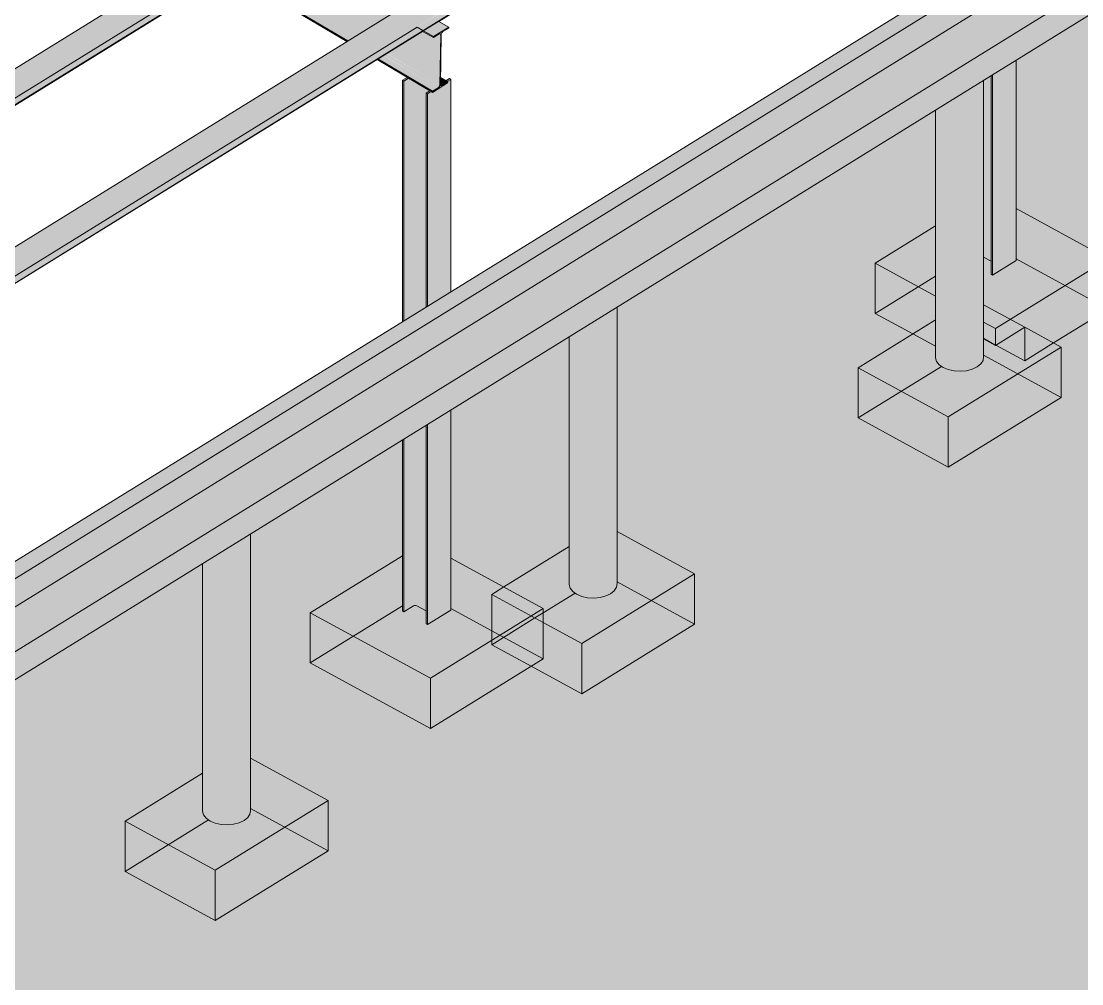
# Model space of a CAD drawing. Header units: inches. Extents: x -11064 to -4424, y -7288 to 4230.
# Drawn here: x -9582 to -9273, y 3220.3 to 3500.8 of the extents above; entities that cross this region are included whole.
import ezdxf

# ---------------------------------------------------------------- set-up
doc = ezdxf.new("R2010")
doc.units = ezdxf.units.IN
doc.header["$MEASUREMENT"] = 0
doc.layers.add('A-ROOF-2', color=90, linetype='Continuous', lineweight=9, transparency=0.6)
doc.layers.add('S-FNDN-3', color=90, linetype='Continuous', lineweight=9, transparency=0.6)
for name, color, linetype, lineweight in [('A-ROOF-3', 153, 'Continuous', 9), ('A-ROOF-4', 171, 'Continuous', 9), ('S-BEAM', 12, 'Continuous', 9), ('S-BEAM-1', 171, 'Continuous', 9), ('S-BEAM-2', 50, 'Continuous', 9), ('S-BEAM-3', 153, 'Continuous', 9), ('S-BEAM-4', 181, 'Continuous', 9), ('S-COLS', 52, 'Continuous', 9), ('S-COLS-1', 90, 'Continuous', 9), ('S-COLS-4', 171, 'Continuous', 9), ('S-FNDN', 32, 'Continuous', 9), ('S-FNDN-11', 171, 'Continuous', 9), ('S-FNDN-6', 181, 'Continuous', 9), ('S-FNDN-7', 191, 'Continuous', 9), ('S-FNDN-8', 253, 'Continuous', 9)]:
    doc.layers.add(name, color=color, linetype=linetype, lineweight=lineweight)

# ---------------------------------------------------------------- blocks, each defined once
blk = doc.blocks.new('Conc Beam - Conc Beam-1196117-STRUCTURAL SCHEMATIC  - 3D - 2')
at = {"layer": 'S-BEAM-2'}
for points in [[(-9935.83, 3099.25), (-9191.79, 3559.57), (-9214.41, 3571.89), (-9958.43, 3111.58), (-9943.71, 3103.55)], [(-9935.83, 3091.11), (-9191.79, 3551.43), (-9191.79, 3559.57), (-9935.83, 3099.25), (-9935.83, 3093.58)]]:
    blk.add_hatch(color=256, dxfattribs=at).paths.add_polyline_path(points, flags=0)
at = {"layer": 'S-BEAM-1'}
for p, q in [((-9935.83, 3099.25), (-9191.79, 3559.57)), ((-9926.23, 3097.05), (-9193.88, 3550.15))]:
    blk.add_line(p, q, dxfattribs=at)
at = {"layer": 'S-BEAM-3'}
blk.add_line((-9958.43, 3111.58), (-9214.39, 3571.9), dxfattribs=at)
blk = doc.blocks.new('Z-Girder - Z-Girder-V44-STRUCTURAL SCHEMATIC  - 3D - 2')
at = {"layer": 'S-BEAM'}
for points in [[(-10003.36, 3225.31), (-9017.49, 3835.26), (-9019.21, 3836.24), (-10005.09, 3226.29)], [(-10003.23, 3225.09), (-9017.35, 3835.03), (-9017.49, 3835.26), (-10003.36, 3225.31), (-10003.27, 3225.22)], [(-10003.34, 3218.94), (-9017.46, 3828.89), (-9017.35, 3835.03), (-10003.23, 3225.09), (-10003.33, 3219.76)], [(-10003.29, 3218.85), (-9017.45, 3828.83), (-9017.46, 3828.89), (-10003.3, 3218.87), (-10003.3, 3218.86)], [(-10001.2, 3218.04), (-9015.33, 3827.99), (-9015.39, 3828.08), (-10001.26, 3218.13)]]:
    blk.add_hatch(color=256, dxfattribs=at).paths.add_polyline_path(points, flags=0)
h = blk.add_hatch(color=256, dxfattribs=at)
h.paths.add_polyline_path([(-10001.6, 3217.89), (-10000.85, 3218.38), (-10002.51, 3219.33), (-10003.29, 3218.85), (-10002.03, 3218.13)], flags=0)
h.paths.add_polyline_path([(-9996.41, 3221.14), (-9839.29, 3318.34), (-9840.95, 3319.28), (-9998.06, 3222.08)], flags=0)
h.paths.add_polyline_path([(-9834.84, 3321.09), (-9672.94, 3421.26), (-9674.6, 3422.2), (-9836.5, 3322.03)], flags=0)
h.paths.add_polyline_path([(-9668.49, 3424.01), (-9508.64, 3522.91), (-9510.3, 3523.85), (-9670.15, 3424.95)], flags=0)
h.paths.add_polyline_path([(-9504.19, 3525.66), (-9344, 3624.77), (-9345.66, 3625.71), (-9505.85, 3526.6)], flags=0)
h.paths.add_polyline_path([(-9339.55, 3627.52), (-9179.36, 3726.63), (-9181.02, 3727.57), (-9341.21, 3628.46)], flags=0)
h.paths.add_polyline_path([(-9174.91, 3729.38), (-9022.77, 3823.51), (-9024.42, 3824.45), (-9176.57, 3730.32)], flags=0)
h.paths.add_polyline_path([(-9018.32, 3826.26), (-9015.75, 3827.85), (-9017.41, 3828.79), (-9019.98, 3827.21), (-9018.75, 3826.51)], flags=0)
for p, q in [((-10005.09, 3226.29), (-9019.21, 3836.24)), ((-9015.39, 3828.08), (-10001.26, 3218.13)), ((-9015.33, 3827.99), (-10001.2, 3218.04)), ((-9510.3, 3523.85), (-9670.15, 3424.95)), ((-9508.49, 3522.83), (-9668.35, 3423.93))]:
    blk.add_line(p, q, dxfattribs=at)
blk = doc.blocks.new('Z-Girder - Z-Girder-V45-STRUCTURAL SCHEMATIC  - 3D - 2')
at = {"layer": 'S-BEAM'}
for points in [[(-9959.63, 3200.47), (-8973.76, 3810.41), (-8975.48, 3811.4), (-9961.36, 3201.45)], [(-9959.5, 3200.24), (-8973.62, 3810.19), (-8973.76, 3810.41), (-9959.63, 3200.47), (-9959.54, 3200.37)], [(-9959.61, 3194.1), (-8973.74, 3804.04), (-8973.62, 3810.19), (-9959.5, 3200.24), (-9959.6, 3194.91)], [(-9959.56, 3194), (-8973.72, 3803.99), (-8973.74, 3804.04), (-9959.58, 3194.02), (-9959.57, 3194.02)], [(-9957.47, 3193.2), (-8971.6, 3803.14), (-8971.66, 3803.23), (-9957.53, 3193.29)]]:
    blk.add_hatch(color=256, dxfattribs=at).paths.add_polyline_path(points, flags=0)
h = blk.add_hatch(color=256, dxfattribs=at)
h.paths.add_polyline_path([(-9957.87, 3193.04), (-9957.13, 3193.54), (-9958.79, 3194.48), (-9959.56, 3194), (-9958.3, 3193.29)], flags=0)
h.paths.add_polyline_path([(-9952.68, 3196.29), (-9795.57, 3293.5), (-9797.23, 3294.44), (-9954.34, 3197.24), (-9954.07, 3197.08)], flags=0)
h.paths.add_polyline_path([(-9791.12, 3296.25), (-9629.21, 3396.41), (-9630.87, 3397.36), (-9792.78, 3297.19), (-9792.51, 3297.04)], flags=0)
h.paths.add_polyline_path([(-9624.77, 3399.17), (-9464.92, 3498.06), (-9466.57, 3499.01), (-9626.42, 3400.11), (-9626.16, 3399.96)], flags=0)
h.paths.add_polyline_path([(-9460.47, 3500.82), (-9300.28, 3599.92), (-9301.93, 3600.87), (-9462.13, 3501.76), (-9461.86, 3501.61)], flags=0)
h.paths.add_polyline_path([(-9295.83, 3602.68), (-9135.63, 3701.78), (-9137.29, 3702.73), (-9297.49, 3603.62), (-9297.22, 3603.47)], flags=0)
h.paths.add_polyline_path([(-9131.19, 3704.54), (-8979.04, 3798.67), (-8980.7, 3799.61), (-9132.84, 3705.48), (-9132.58, 3705.33)], flags=0)
h.paths.add_polyline_path([(-8974.59, 3801.42), (-8972.02, 3803.01), (-8973.68, 3803.95), (-8976.25, 3802.36), (-8975.02, 3801.67)], flags=0)
for p, q in [((-9961.36, 3201.45), (-8975.48, 3811.4)), ((-8971.66, 3803.23), (-9957.53, 3193.29)), ((-8971.6, 3803.14), (-9957.47, 3193.2)), ((-9300.13, 3599.85), (-9460.32, 3500.73)), ((-9466.57, 3499.01), (-9626.42, 3400.11)), ((-9464.77, 3497.99), (-9624.62, 3399.09))]:
    blk.add_line(p, q, dxfattribs=at)

msp = doc.modelspace()

# ---------------------------------------------------------------- hatches: boundary and pattern name
at = {"layer": 'A-ROOF-2'}
msp.add_hatch(color=256, dxfattribs=at).paths.add_polyline_path([(-9768.03, 2873.3), (-8898.45, 3411.29), (-9199.96, 3575.82), (-9949.74, 3111.94), (-9832.11, 3047.75), (-9951.91, 2973.63), (-9775.41, 2877.32)], flags=0)
at = {"layer": 'S-BEAM'}
h = msp.add_hatch(color=256, dxfattribs=at)
h.paths.add_polyline_path([(-9461.86, 3496.34), (-9457.42, 3499.08), (-9460.33, 3500.74), (-9464.77, 3497.99)], flags=0)
h.paths.add_polyline_path([(-9464.91, 3498.07), (-9460.47, 3500.82), (-9462.15, 3501.77), (-9466.59, 3499.02)], flags=0)
h.paths.add_polyline_path([(-9473.78, 3503.11), (-9469.34, 3505.86), (-9504.06, 3525.58), (-9508.5, 3522.83), (-9479.15, 3506.16)], flags=0)
h.paths.add_polyline_path([(-9508.64, 3522.91), (-9504.19, 3525.66), (-9505.88, 3526.62), (-9510.32, 3523.87), (-9508.93, 3523.08)], flags=0)
h.paths.add_polyline_path([(-9517.51, 3527.95), (-9513.07, 3530.7), (-9547.79, 3550.43), (-9552.23, 3547.68), (-9522.96, 3531.05)], flags=0)
h.paths.add_polyline_path([(-9552.36, 3547.76), (-9547.92, 3550.5), (-9549.6, 3551.46), (-9554.05, 3548.71)], flags=0)
h.paths.add_polyline_path([(-9561.23, 3552.8), (-9556.79, 3555.54), (-9591.51, 3575.27), (-9595.96, 3572.52), (-9565.03, 3554.95)], flags=0)
h.paths.add_polyline_path([(-9596.09, 3572.6), (-9591.65, 3575.35), (-9593.33, 3576.3), (-9597.77, 3573.56)], flags=0)
h.paths.add_polyline_path([(-9604.96, 3577.64), (-9600.52, 3580.39), (-9635.24, 3600.12), (-9639.68, 3597.37), (-9606.95, 3578.77)], flags=0)
h.paths.add_polyline_path([(-9639.82, 3597.44), (-9635.38, 3600.19), (-9637.06, 3601.15), (-9641.5, 3598.4)], flags=0)
h.paths.add_polyline_path([(-9648.69, 3602.49), (-9644.25, 3605.23), (-9678.97, 3624.96), (-9683.41, 3622.21), (-9663.21, 3610.73)], flags=0)
h.paths.add_polyline_path([(-9683.55, 3622.29), (-9679.1, 3625.04), (-9680.8, 3626), (-9685.24, 3623.25)], flags=0)
h.paths.add_polyline_path([(-9692.42, 3627.33), (-9687.98, 3630.08), (-9709.81, 3642.48), (-9714.25, 3639.74), (-9702.8, 3633.23)], flags=0)
h = msp.add_hatch(color=256, dxfattribs=at)
h.paths.add_polyline_path([(-9461.87, 3496.03), (-9461.86, 3496.34), (-9464.85, 3497.94), (-9465.01, 3497.82), (-9463.78, 3497.12)], flags=0)
h.paths.add_polyline_path([(-9464.92, 3498.06), (-9464.91, 3498.07), (-9466.57, 3499.01)], flags=0)
h.paths.add_polyline_path([(-9474.04, 3502.95), (-9473.78, 3503.11), (-9508.58, 3522.78), (-9508.74, 3522.66), (-9479.69, 3506.16)], flags=0)
h.paths.add_polyline_path([(-9508.64, 3522.91), (-9508.64, 3522.91), (-9508.93, 3523.07)], flags=0)
h.paths.add_polyline_path([(-9517.77, 3527.79), (-9517.51, 3527.95), (-9552.3, 3547.62), (-9552.47, 3547.51), (-9522.96, 3530.74)], flags=0)
h.paths.add_polyline_path([(-9552.37, 3547.75), (-9552.36, 3547.76), (-9554.03, 3548.69)], flags=0)
h.paths.add_polyline_path([(-9561.49, 3552.64), (-9561.23, 3552.8), (-9596.03, 3572.47), (-9596.19, 3572.35), (-9565.03, 3554.64)], flags=0)
h.paths.add_polyline_path([(-9596.1, 3572.6), (-9596.09, 3572.6), (-9597.76, 3573.54)], flags=0)
h.paths.add_polyline_path([(-9605.22, 3577.48), (-9604.96, 3577.64), (-9639.76, 3597.31), (-9639.92, 3597.19), (-9607.11, 3578.55)], flags=0)
h.paths.add_polyline_path([(-9639.83, 3597.44), (-9639.82, 3597.44), (-9641.49, 3598.38)], flags=0)
h.paths.add_polyline_path([(-9648.95, 3602.32), (-9648.69, 3602.49), (-9683.49, 3622.16), (-9683.65, 3622.04), (-9663.21, 3610.42)], flags=0)
h.paths.add_polyline_path([(-9683.55, 3622.28), (-9683.55, 3622.29), (-9684.53, 3622.84)], flags=0)
h.paths.add_polyline_path([(-9692.68, 3627.17), (-9692.42, 3627.33), (-9714.25, 3639.74), (-9714.22, 3639.41), (-9703.34, 3633.23)], flags=0)
h = msp.add_hatch(color=256, dxfattribs=at)
h.paths.add_polyline_path([(-9460, 3482.23), (-9459.75, 3496.81), (-9460.23, 3497.04), (-9461.87, 3496.03), (-9465.03, 3497.83), (-9475.43, 3491.39), (-9460.02, 3482.24)], flags=0)
h.paths.add_polyline_path([(-9484.25, 3496.63), (-9474.04, 3502.95), (-9508.75, 3522.67), (-9518.14, 3516.76), (-9484.59, 3496.83)], flags=0)
h.paths.add_polyline_path([(-9527.05, 3522.05), (-9517.77, 3527.79), (-9552.48, 3547.51), (-9561, 3542.22), (-9527.19, 3522.14)], flags=0)
h.paths.add_polyline_path([(-9569.84, 3547.47), (-9561.49, 3552.64), (-9596.21, 3572.36), (-9603.82, 3567.65), (-9569.92, 3547.52)], flags=0)
h.paths.add_polyline_path([(-9612.64, 3572.89), (-9605.22, 3577.48), (-9639.94, 3597.2), (-9646.56, 3593.04), (-9612.7, 3572.93)], flags=0)
h.paths.add_polyline_path([(-9655.44, 3598.31), (-9648.95, 3602.32), (-9683.66, 3622.05), (-9689.41, 3618.49), (-9655.45, 3598.32)], flags=0)
h.paths.add_polyline_path([(-9698.23, 3623.73), (-9692.68, 3627.17), (-9712.16, 3638.24), (-9712.28, 3632.07), (-9698.25, 3623.74)], flags=0)
h = msp.add_hatch(color=256, dxfattribs=at)
h.paths.add_polyline_path([(-9462.15, 3480.35), (-9460.48, 3481.39), (-9476.42, 3490.78), (-9478.03, 3489.78), (-9464.05, 3481.48)], flags=0)
h.paths.add_polyline_path([(-9486.85, 3495.02), (-9485.18, 3496.06), (-9519.15, 3516.24), (-9520.83, 3515.2), (-9486.91, 3495.06)], flags=0)
h.paths.add_polyline_path([(-9529.65, 3520.44), (-9527.97, 3521.48), (-9561.98, 3541.64), (-9563.62, 3540.62), (-9529.78, 3520.52)], flags=0)
h.paths.add_polyline_path([(-9572.44, 3545.86), (-9570.85, 3546.94), (-9604.79, 3567.05), (-9606.41, 3566.04), (-9572.64, 3545.98)], flags=0)
h.paths.add_polyline_path([(-9615.24, 3571.28), (-9613.61, 3572.34), (-9647.57, 3592.48), (-9649.16, 3591.43), (-9617.85, 3572.83)], flags=0)
h.paths.add_polyline_path([(-9658.04, 3596.7), (-9656.36, 3597.74), (-9690.42, 3617.87), (-9692.01, 3616.88), (-9658.41, 3596.92)], flags=0)
h.paths.add_polyline_path([(-9700.83, 3622.12), (-9699.16, 3623.16), (-9708.98, 3628.94), (-9710.62, 3627.93), (-9701.34, 3622.42)], flags=0)
h.paths.add_polyline_path([(-9711.03, 3628.18), (-9709.39, 3629.24), (-9712.75, 3631.23), (-9714.43, 3630.2), (-9711.82, 3628.65)], flags=0)
h = msp.add_hatch(color=256, dxfattribs=at)
h.paths.add_polyline_path([(-9460.48, 3481.39), (-9460.14, 3481.75), (-9460, 3482.23), (-9475.5, 3491.35), (-9476.35, 3490.82), (-9460.63, 3481.48)], flags=0)
h.paths.add_polyline_path([(-9485.18, 3496.06), (-9484.25, 3496.63), (-9518.27, 3516.78), (-9519.08, 3516.19), (-9485.29, 3496.13)], flags=0)
h.paths.add_polyline_path([(-9527.97, 3521.48), (-9527.05, 3522.05), (-9561.09, 3542.19), (-9561.95, 3541.66), (-9528.18, 3521.6)], flags=0)
h.paths.add_polyline_path([(-9570.77, 3546.9), (-9569.92, 3547.52), (-9603.88, 3567.62), (-9604.7, 3567.05), (-9570.85, 3546.94)], flags=0)
h.paths.add_polyline_path([(-9613.57, 3572.32), (-9612.7, 3572.93), (-9646.61, 3593.07), (-9647.54, 3592.5), (-9613.61, 3572.34)], flags=0)
h.paths.add_polyline_path([(-9656.36, 3597.74), (-9655.49, 3598.34), (-9689.41, 3618.49), (-9690.34, 3617.92), (-9656.58, 3597.87)], flags=0)
h.paths.add_polyline_path([(-9699.16, 3623.16), (-9698.25, 3623.74), (-9712.28, 3632.07), (-9712.42, 3631.6), (-9712.63, 3631.16), (-9709.34, 3629.25), (-9709.31, 3629.29), (-9708.81, 3629.07), (-9708.9, 3628.94), (-9699.41, 3623.31)], flags=0)
h = msp.add_hatch(color=256, dxfattribs=at)
h.paths.add_polyline_path([(-9462.16, 3480.04), (-9462.15, 3480.35), (-9478.03, 3489.78), (-9478.28, 3489.62), (-9462.92, 3480.5), (-9462.81, 3480.57), (-9462.41, 3480.35), (-9462.41, 3480.19)], flags=0)
h.paths.add_polyline_path([(-9487.11, 3494.86), (-9486.85, 3495.02), (-9520.83, 3515.2), (-9521.08, 3515.04), (-9490.84, 3497.08)], flags=0)
h.paths.add_polyline_path([(-9529.9, 3520.28), (-9529.65, 3520.44), (-9563.62, 3540.62), (-9563.88, 3540.46), (-9536.68, 3524.31)], flags=0)
h.paths.add_polyline_path([(-9572.7, 3545.7), (-9572.44, 3545.86), (-9606.42, 3566.04), (-9606.67, 3565.88), (-9579.06, 3549.48)], flags=0)
h.paths.add_polyline_path([(-9615.5, 3571.12), (-9615.24, 3571.28), (-9649.22, 3591.46), (-9649.47, 3591.3), (-9621.13, 3574.47)], flags=0)
h.paths.add_polyline_path([(-9658.29, 3596.54), (-9658.04, 3596.7), (-9692.01, 3616.88), (-9692.27, 3616.72), (-9658.92, 3596.92)], flags=0)
h.paths.add_polyline_path([(-9701.09, 3621.96), (-9700.83, 3622.12), (-9710.62, 3627.93), (-9710.62, 3627.62), (-9704.77, 3624.15)], flags=0)
h.paths.add_polyline_path([(-9711.29, 3628.02), (-9711.03, 3628.18), (-9714.43, 3630.12), (-9714.43, 3629.89), (-9711.82, 3628.34)], flags=0)
h = msp.add_hatch(color=256, dxfattribs=at)
h.paths.add_polyline_path([(-9462.16, 3480.04), (-9457.72, 3482.79), (-9457.71, 3483.1), (-9462.15, 3480.35)], flags=0)
h.paths.add_polyline_path([(-9460.36, 3481.48), (-9459.62, 3481.99), (-9459.78, 3482.09), (-9459.83, 3482.19), (-9460.24, 3481.6)], flags=0)
h.paths.add_polyline_path([(-9460, 3482.23), (-9459.84, 3482.32), (-9459.58, 3496.9), (-9459.73, 3496.8), (-9459.89, 3488)], flags=0)
h.paths.add_polyline_path([(-9461.87, 3496.03), (-9457.42, 3498.78), (-9457.42, 3499.08), (-9461.86, 3496.34)], flags=0)
h.paths.add_polyline_path([(-9459.79, 3497.04), (-9459.56, 3497.05), (-9459.33, 3497.52), (-9459.22, 3497.65), (-9459.96, 3497.14), (-9459.86, 3497.11)], flags=0)
for points in [[(-9459.73, 3496.8), (-9459.79, 3497.04), (-9459.96, 3497.14), (-9460.15, 3497.04), (-9459.75, 3496.81)], [(-9459.38, 3482.06), (-9457.71, 3483.1), (-9459.8, 3484.34), (-9459.83, 3482.33), (-9459.5, 3482.13)], [(-9459.62, 3481.99), (-9459.38, 3482.06), (-9459.9, 3482.29), (-9459.95, 3482.16), (-9459.67, 3482.01)]]:
    msp.add_hatch(color=256, dxfattribs=at).paths.add_polyline_path(points, flags=0)
at = {"layer": 'S-COLS'}
for points in [[(-9298.97, 3426.8), (-9292.12, 3431.03), (-9292.12, 3489.36), (-9298.97, 3485.13), (-9298.97, 3430.28)], [(-9470.88, 3413.22), (-9470.48, 3413.47), (-9470.48, 3483.35), (-9470.88, 3483.57), (-9470.88, 3421.69)], [(-9470.48, 3413.47), (-9467.64, 3415.22), (-9467.64, 3483.3), (-9469.13, 3484.19), (-9470.48, 3483.35), (-9470.48, 3433.55)], [(-9467.64, 3415.22), (-9466.67, 3415.83), (-9466.67, 3482.72), (-9467.64, 3483.3), (-9467.64, 3423.22)], [(-9466.67, 3415.83), (-9464.02, 3417.47), (-9464.02, 3479.83), (-9462.92, 3480.5), (-9466.67, 3482.72), (-9466.67, 3423.24)], [(-9463.61, 3417.72), (-9456.76, 3421.95), (-9456.76, 3483.84), (-9457.84, 3483.17), (-9457.71, 3483.1), (-9457.72, 3482.79), (-9462.16, 3480.04), (-9462.41, 3480.19), (-9462.41, 3480.35), (-9463.61, 3479.6), (-9463.61, 3433.55)], [(-9299.38, 3430.87), (-9299.38, 3484.88), (-9301.55, 3483.53), (-9301.55, 3432.06)], [(-9298.97, 3426.8), (-9298.97, 3485.13), (-9299.38, 3484.88), (-9299.38, 3427.02)], [(-9464.02, 3417.47), (-9463.61, 3417.72), (-9463.61, 3479.6), (-9464.02, 3479.83), (-9464.02, 3417.94)], [(-9463.61, 3324.94), (-9456.76, 3329.17), (-9456.76, 3387.5), (-9463.61, 3383.27), (-9463.61, 3328.42)], [(-9470.48, 3328.68), (-9467.64, 3330.44), (-9467.64, 3380.77), (-9470.48, 3379.02), (-9470.48, 3330.44)], [(-9467.64, 3330.44), (-9467.16, 3330.55), (-9466.82, 3330.5), (-9466.67, 3330.45), (-9466.67, 3381.38), (-9467.64, 3380.77), (-9467.64, 3352.21)], [(-9464.02, 3329.01), (-9464.02, 3383.02), (-9466.67, 3381.38), (-9466.67, 3330.45)], [(-9463.61, 3324.94), (-9463.61, 3383.27), (-9464.02, 3383.02), (-9464.02, 3325.16)], [(-9470.48, 3328.68), (-9470.48, 3379.02), (-9470.88, 3378.77), (-9470.88, 3328.91)]]:
    msp.add_hatch(color=256, dxfattribs=at).paths.add_polyline_path(points, flags=0)
h = msp.add_hatch(color=256, dxfattribs=at)
h.paths.add_polyline_path([(-9463.61, 3479.6), (-9462.41, 3480.35), (-9462.81, 3480.57), (-9464.02, 3479.83)], flags=0)
h.paths.add_polyline_path([(-9460.07, 3481.91), (-9459.95, 3482.16), (-9460.01, 3482.11), (-9460.06, 3481.93)], flags=0)
h.paths.add_polyline_path([(-9457.84, 3483.17), (-9456.76, 3483.84), (-9457.17, 3484.06), (-9458.23, 3483.41), (-9457.94, 3483.24)], flags=0)
h.paths.add_polyline_path([(-9470.48, 3483.35), (-9469.13, 3484.19), (-9469.52, 3484.42), (-9470.88, 3483.57)], flags=0)
at = {"layer": 'S-COLS-1'}
for points in [[(-9308.33, 3398.76), (-9306.52, 3398.94), (-9304.86, 3399.37), (-9303.44, 3400.05), (-9302.38, 3400.91), (-9301.73, 3401.9), (-9301.55, 3402.96), (-9301.55, 3483.53), (-9313.34, 3476.24), (-9313.34, 3399.86), (-9311.86, 3399.25), (-9310.15, 3398.87)], [(-9313.34, 3399.86), (-9313.34, 3476.24), (-9315.54, 3474.87), (-9315.54, 3402.7), (-9315.25, 3401.65), (-9314.5, 3400.69)], [(-9415.12, 3332.69), (-9413.32, 3332.86), (-9411.65, 3333.3), (-9410.24, 3333.97), (-9409.17, 3334.84), (-9408.53, 3335.83), (-9408.34, 3336.89), (-9408.34, 3417.46), (-9420.13, 3410.16), (-9420.13, 3333.79), (-9418.65, 3333.17), (-9416.94, 3332.8)], [(-9420.13, 3333.79), (-9420.13, 3410.16), (-9422.34, 3408.8), (-9422.34, 3336.63), (-9422.04, 3335.58), (-9421.29, 3334.61)], [(-9521.92, 3266.62), (-9520.11, 3266.79), (-9518.45, 3267.23), (-9517.03, 3267.9), (-9515.97, 3268.76), (-9515.32, 3269.76), (-9515.14, 3270.81), (-9515.14, 3351.39), (-9526.93, 3344.09), (-9526.93, 3267.72), (-9525.44, 3267.1), (-9523.73, 3266.73)], [(-9526.93, 3267.72), (-9526.93, 3344.09), (-9529.13, 3342.73), (-9529.13, 3270.56), (-9528.84, 3269.51), (-9528.08, 3268.54)]]:
    msp.add_hatch(color=256, dxfattribs=at).paths.add_polyline_path(points, flags=0)
at = {"layer": 'S-FNDN-3'}
for points in [[(-9298.12, 3406.3), (-9289.56, 3411.6), (-9301.55, 3418.14), (-9301.55, 3408.18), (-9298.56, 3406.54)], [(-9311.86, 3385.5), (-9279, 3405.83), (-9289.56, 3411.6), (-9298.12, 3406.3), (-9301.55, 3408.18), (-9301.55, 3402.96), (-9301.73, 3401.9), (-9302.38, 3400.91), (-9303.44, 3400.05), (-9304.86, 3399.37), (-9306.52, 3398.94), (-9308.33, 3398.76), (-9310.15, 3398.87), (-9311.86, 3399.25), (-9313.34, 3399.86), (-9314.5, 3400.69), (-9315.25, 3401.65), (-9315.54, 3402.7), (-9315.54, 3413.78), (-9338.1, 3399.82), (-9326.61, 3393.55)], [(-9311.86, 3370.85), (-9279, 3391.18), (-9279, 3405.83), (-9311.86, 3385.5)], [(-9311.86, 3370.85), (-9311.86, 3385.5), (-9338.1, 3399.82), (-9338.1, 3385.17), (-9326.61, 3378.9)], [(-9418.65, 3319.43), (-9385.79, 3339.76), (-9408.34, 3352.07), (-9408.34, 3336.89), (-9408.53, 3335.83), (-9409.17, 3334.84), (-9410.24, 3333.97), (-9411.65, 3333.3), (-9413.32, 3332.86), (-9415.12, 3332.69), (-9416.94, 3332.8), (-9418.65, 3333.17), (-9420.13, 3333.79), (-9421.29, 3334.61), (-9422.04, 3335.58), (-9422.34, 3336.63), (-9422.34, 3347.71), (-9441.38, 3335.92), (-9429.9, 3329.66), (-9429.9, 3325.57), (-9429.21, 3325.2)], [(-9418.65, 3304.78), (-9385.79, 3325.11), (-9385.79, 3339.76), (-9418.65, 3319.43)], [(-9429.9, 3325.57), (-9429.9, 3329.66), (-9441.38, 3335.92), (-9444.89, 3333.75), (-9433.41, 3327.49)], [(-9433.41, 3312.84), (-9429.9, 3315.01), (-9429.9, 3325.57), (-9444.89, 3333.75), (-9444.89, 3319.1), (-9438.81, 3315.78)], [(-9418.65, 3304.78), (-9418.65, 3319.43), (-9429.9, 3325.57), (-9429.9, 3315.01), (-9433.41, 3312.84), (-9429.9, 3310.92)], [(-9525.44, 3253.36), (-9492.58, 3273.69), (-9515.14, 3286), (-9515.14, 3270.81), (-9515.32, 3269.76), (-9515.97, 3268.76), (-9517.03, 3267.9), (-9518.45, 3267.23), (-9520.11, 3266.79), (-9521.92, 3266.62), (-9523.73, 3266.73), (-9525.44, 3267.1), (-9526.93, 3267.72), (-9528.08, 3268.54), (-9528.84, 3269.51), (-9529.13, 3270.56), (-9529.13, 3281.63), (-9551.69, 3267.68), (-9549.74, 3266.62)], [(-9525.44, 3238.71), (-9492.58, 3259.04), (-9492.58, 3273.69), (-9525.44, 3253.36)], [(-9525.44, 3238.71), (-9525.44, 3253.36), (-9551.69, 3267.68), (-9551.69, 3253.03), (-9551.01, 3252.66)]]:
    msp.add_hatch(color=256, dxfattribs=at).paths.add_polyline_path(points, flags=0)

# ---------------------------------------------------------------- linework, layer by layer
at = {"layer": 'A-ROOF-3'}
msp.add_line((-9949.74, 3111.94), (-9199.96, 3575.82), dxfattribs=at)
at = {"layer": 'A-ROOF-4'}
msp.add_line((-9199.96, 3567.68), (-9944.52, 3107.03), dxfattribs=at)
at = {"layer": 'S-BEAM'}
for p, q in [((-9487.11, 3494.86), (-9521.08, 3515.04)), ((-9486.85, 3495.02), (-9520.83, 3515.2)), ((-9464.91, 3498.07), (-9466.63, 3499.04)), ((-9457.42, 3499.08), (-9461.86, 3496.34)), ((-9457.42, 3499.08), (-9460.33, 3500.74)), ((-9459.1, 3497.74), (-9457.42, 3498.78)), ((-9457.42, 3498.78), (-9457.42, 3499.08)), ((-9461.87, 3496.03), (-9465.01, 3497.82)), ((-9461.86, 3496.34), (-9464.77, 3497.99)), ((-9461.87, 3496.03), (-9460.19, 3497.07)), ((-9461.86, 3496.34), (-9461.87, 3496.03)), ((-9459.73, 3496.8), (-9460, 3482.23)), ((-9459.84, 3482.32), (-9459.58, 3496.9)), ((-9462.92, 3480.5), (-9478.28, 3489.62)), ((-9462.15, 3480.35), (-9478.03, 3489.78)), ((-9462.16, 3480.04), (-9457.72, 3482.79)), ((-9459.8, 3484.34), (-9457.71, 3483.1)), ((-9457.71, 3483.1), (-9459.38, 3482.06)), ((-9457.72, 3482.79), (-9457.71, 3483.1)), ((-9462.16, 3480.04), (-9462.41, 3480.19)), ((-9462.15, 3480.35), (-9462.16, 3480.04)), ((-9460.48, 3481.39), (-9462.15, 3480.35))]:
    msp.add_line(p, q, dxfattribs=at)
for points in [[(-9460.19, 3497.07, 0), (-9460.07, 3497.12, 0), (-9459.96, 3497.14, 0), (-9459.86, 3497.11, 0), (-9459.79, 3497.04, 0), (-9459.75, 3496.94, 0), (-9459.73, 3496.8, 0)], [(-9459.58, 3496.9, 0), (-9459.56, 3497.05, 0), (-9459.51, 3497.22, 0), (-9459.43, 3497.38, 0), (-9459.33, 3497.52, 0), (-9459.22, 3497.65, 0), (-9459.1, 3497.74, 0)], [(-9460, 3482.23, 0), (-9460.02, 3482.07, 0), (-9460.07, 3481.91, 0), (-9460.14, 3481.75, 0), (-9460.24, 3481.6, 0), (-9460.36, 3481.48, 0), (-9460.48, 3481.39, 0)], [(-9459.38, 3482.06, 0), (-9459.5, 3482.01, 0), (-9459.62, 3481.99, 0), (-9459.71, 3482.02, 0), (-9459.78, 3482.09, 0), (-9459.83, 3482.19, 0), (-9459.84, 3482.32, 0)]]:
    msp.add_polyline3d(points, dxfattribs=at)
at = {"layer": 'S-COLS'}
for p, q in [((-9292.12, 3431.03), (-9292.12, 3489.36)), ((-9469.52, 3484.42), (-9470.88, 3483.57)), ((-9470.88, 3483.57), (-9470.48, 3483.35)), ((-9470.88, 3413.22), (-9470.88, 3483.57)), ((-9470.48, 3483.35), (-9469.13, 3484.19)), ((-9470.48, 3413.47), (-9470.48, 3483.35)), ((-9457.17, 3484.06), (-9458.23, 3483.41)), ((-9457.84, 3483.17), (-9456.76, 3483.84)), ((-9456.76, 3483.84), (-9457.17, 3484.06)), ((-9456.76, 3421.95), (-9456.76, 3483.84)), ((-9299.38, 3427.02), (-9299.38, 3484.88)), ((-9298.97, 3426.8), (-9298.97, 3485.13)), ((-9462.81, 3480.57), (-9464.02, 3479.83)), ((-9464.02, 3479.83), (-9463.61, 3479.6)), ((-9464.02, 3417.47), (-9464.02, 3479.83)), ((-9463.61, 3479.6), (-9462.41, 3480.35)), ((-9463.61, 3417.72), (-9463.61, 3479.6)), ((-9299.38, 3430.87), (-9301.55, 3432.06)), ((-9292.12, 3431.03), (-9298.97, 3426.8)), ((-9298.97, 3426.8), (-9299.38, 3427.02)), ((-9456.76, 3329.17), (-9456.76, 3387.5)), ((-9464.02, 3325.16), (-9464.02, 3383.02)), ((-9463.61, 3324.94), (-9463.61, 3383.27)), ((-9470.88, 3328.91), (-9470.88, 3378.77)), ((-9470.48, 3328.68), (-9470.48, 3379.02)), ((-9470.48, 3328.68), (-9470.88, 3328.91)), ((-9467.64, 3330.44), (-9470.48, 3328.68)), ((-9464.02, 3329.01), (-9466.67, 3330.45)), ((-9456.76, 3329.17), (-9463.61, 3324.94)), ((-9463.61, 3324.94), (-9464.02, 3325.16))]:
    msp.add_line(p, q, dxfattribs=at)
msp.add_polyline3d([(-9466.67, 3330.45, 0), (-9466.98, 3330.55, 0), (-9467.34, 3330.55, 0), (-9467.64, 3330.44, 0)], dxfattribs=at)
at = {"layer": 'S-COLS-4'}
for p, q in [((-9301.55, 3402.83), (-9301.55, 3483.53)), ((-9315.55, 3474.87), (-9315.55, 3402.83)), ((-9408.34, 3336.76), (-9408.34, 3417.46)), ((-9422.34, 3408.8), (-9422.34, 3336.76)), ((-9515.14, 3270.69), (-9515.14, 3351.39)), ((-9529.14, 3342.73), (-9529.14, 3270.69)), ((-9515.14, 3270.81), (-9515.14, 3270.69))]:
    msp.add_line(p, q, dxfattribs=at)
for points in [[(-9313.34, 3399.86, 0), (-9314.5, 3400.69, 0), (-9315.25, 3401.65, 0), (-9315.54, 3402.7, 0), (-9315.55, 3402.83, 0)], [(-9301.55, 3402.96, 0), (-9301.73, 3401.9, 0), (-9302.38, 3400.91, 0), (-9303.44, 3400.05, 0), (-9304.86, 3399.37, 0), (-9306.52, 3398.94, 0), (-9308.33, 3398.76, 0), (-9310.15, 3398.87, 0), (-9311.86, 3399.25, 0), (-9313.34, 3399.86, 0)], [(-9420.13, 3333.79, 0), (-9421.29, 3334.61, 0), (-9422.04, 3335.58, 0), (-9422.34, 3336.63, 0), (-9422.34, 3336.76, 0)], [(-9408.34, 3336.89, 0), (-9408.53, 3335.83, 0), (-9409.17, 3334.84, 0), (-9410.24, 3333.97, 0), (-9411.65, 3333.3, 0), (-9413.32, 3332.86, 0), (-9415.12, 3332.69, 0), (-9416.94, 3332.8, 0), (-9418.65, 3333.17, 0), (-9420.13, 3333.79, 0)], [(-9526.93, 3267.72, 0), (-9528.08, 3268.54, 0), (-9528.84, 3269.51, 0), (-9529.13, 3270.56, 0), (-9529.14, 3270.69, 0)], [(-9515.14, 3270.69, 0), (-9515.32, 3269.76, 0), (-9515.97, 3268.76, 0)], [(-9515.97, 3268.76, 0), (-9517.03, 3267.9, 0), (-9518.45, 3267.23, 0), (-9520.11, 3266.79, 0), (-9521.92, 3266.62, 0), (-9523.73, 3266.73, 0), (-9525.44, 3267.1, 0), (-9526.93, 3267.72, 0)]]:
    msp.add_polyline3d(points, dxfattribs=at)
at = {"layer": 'S-FNDN'}
for p, q in [((-9265.26, 3431.52), (-9292.12, 3446.18)), ((-9315.54, 3441.15), (-9333.11, 3430.28)), ((-9333.11, 3430.28), (-9315.54, 3420.7)), ((-9333.11, 3415.63), (-9333.11, 3430.28)), ((-9298.12, 3411.19), (-9265.26, 3431.52)), ((-9292.12, 3431.53), (-9265.26, 3416.87)), ((-9333.11, 3415.63), (-9315.54, 3426.5)), ((-9301.55, 3418.14), (-9289.56, 3411.6)), ((-9322.18, 3409.67), (-9333.11, 3415.63)), ((-9265.26, 3416.87), (-9281.17, 3407.02)), ((-9301.55, 3413.06), (-9298.12, 3411.19)), ((-9298.12, 3406.3), (-9289.56, 3411.6)), ((-9289.56, 3411.6), (-9289.56, 3401.83)), ((-9315.54, 3406.05), (-9322.18, 3409.67)), ((-9298.12, 3406.3), (-9298.12, 3411.19)), ((-9297.95, 3406.41), (-9301.56, 3408.38)), ((-9301.56, 3408.18), (-9298.12, 3406.3)), ((-9289.56, 3401.83), (-9297.95, 3406.41)), ((-9281.17, 3407.02), (-9289.56, 3401.83)), ((-9470.88, 3345.04), (-9497.75, 3328.42)), ((-9429.9, 3329.66), (-9456.76, 3344.32)), ((-9497.75, 3313.77), (-9470.88, 3330.39)), ((-9497.75, 3328.42), (-9462.76, 3309.33)), ((-9497.75, 3313.77), (-9497.75, 3328.42)), ((-9462.76, 3309.33), (-9429.9, 3329.66)), ((-9456.76, 3329.67), (-9429.9, 3315.01)), ((-9429.9, 3315.01), (-9429.9, 3329.66)), ((-9462.76, 3294.68), (-9497.75, 3313.77)), ((-9429.9, 3315.01), (-9462.76, 3294.68)), ((-9462.76, 3294.68), (-9462.76, 3309.33))]:
    msp.add_line(p, q, dxfattribs=at)
at = {"layer": 'S-FNDN-11'}
for p, q in [((-9315.54, 3413.78), (-9338.1, 3399.82)), ((-9279, 3405.83), (-9289.56, 3411.6)), ((-9311.86, 3385.5), (-9279, 3405.83)), ((-9279, 3391.18), (-9279, 3405.83)), ((-9338.1, 3399.82), (-9311.86, 3385.5)), ((-9338.1, 3385.17), (-9338.1, 3399.82)), ((-9279, 3391.18), (-9311.86, 3370.85)), ((-9311.86, 3370.85), (-9338.1, 3385.17)), ((-9311.86, 3370.85), (-9311.86, 3385.5)), ((-9385.79, 3339.76), (-9408.34, 3352.07)), ((-9422.34, 3347.71), (-9441.38, 3335.92)), ((-9418.65, 3319.43), (-9385.79, 3339.76)), ((-9385.79, 3325.11), (-9385.79, 3339.76)), ((-9429.9, 3325.57), (-9418.65, 3319.43)), ((-9385.79, 3325.11), (-9418.65, 3304.78)), ((-9418.65, 3304.78), (-9418.65, 3319.43)), ((-9418.65, 3304.78), (-9433.41, 3312.84)), ((-9492.58, 3273.69), (-9515.14, 3286)), ((-9529.13, 3281.63), (-9551.69, 3267.68)), ((-9525.44, 3253.36), (-9492.58, 3273.69)), ((-9492.58, 3259.04), (-9492.58, 3273.69)), ((-9551.69, 3267.68), (-9525.44, 3253.36)), ((-9551.69, 3253.03), (-9551.69, 3267.68)), ((-9492.58, 3259.04), (-9525.44, 3238.71)), ((-9525.44, 3238.71), (-9551.69, 3253.03)), ((-9525.44, 3238.71), (-9525.44, 3253.36))]:
    msp.add_line(p, q, dxfattribs=at)
at = {"layer": 'S-FNDN-6'}
for p, q in [((-9301.55, 3403.49), (-9279, 3391.18)), ((-9338.1, 3385.17), (-9313.81, 3400.2)), ((-9408.35, 3337.42), (-9385.79, 3325.11)), ((-9429.9, 3328.38), (-9420.61, 3334.13)), ((-9515.14, 3271.35), (-9492.58, 3259.04)), ((-9551.69, 3253.03), (-9527.4, 3268.06))]:
    msp.add_line(p, q, dxfattribs=at)
at = {"layer": 'S-FNDN-7'}
for p, q in [((-9432.31, 3326.89), (-9429.9, 3328.38)), ((-9444.89, 3319.1), (-9432.31, 3326.89))]:
    msp.add_line(p, q, dxfattribs=at)
at = {"layer": 'S-FNDN-8'}
for p, q in [((-9289.56, 3411.6), (-9301.55, 3418.14)), ((-9441.38, 3335.92), (-9444.89, 3333.75)), ((-9444.89, 3333.75), (-9429.9, 3325.57)), ((-9444.89, 3319.1), (-9444.89, 3333.75)), ((-9433.41, 3312.84), (-9444.89, 3319.1))]:
    msp.add_line(p, q, dxfattribs=at)

# ---------------------------------------------------------------- block references
at = {"layer": 'S-BEAM'}
for name in ['Z-Girder - Z-Girder-V44-STRUCTURAL SCHEMATIC  - 3D - 2', 'Z-Girder - Z-Girder-V45-STRUCTURAL SCHEMATIC  - 3D - 2']:
    msp.add_blockref(name, (0, 0), dxfattribs=at)
at = {"layer": 'S-BEAM-4'}
msp.add_blockref('Conc Beam - Conc Beam-1196117-STRUCTURAL SCHEMATIC  - 3D - 2', (0, 0), dxfattribs=at)

doc.saveas('drawing.dxf')
